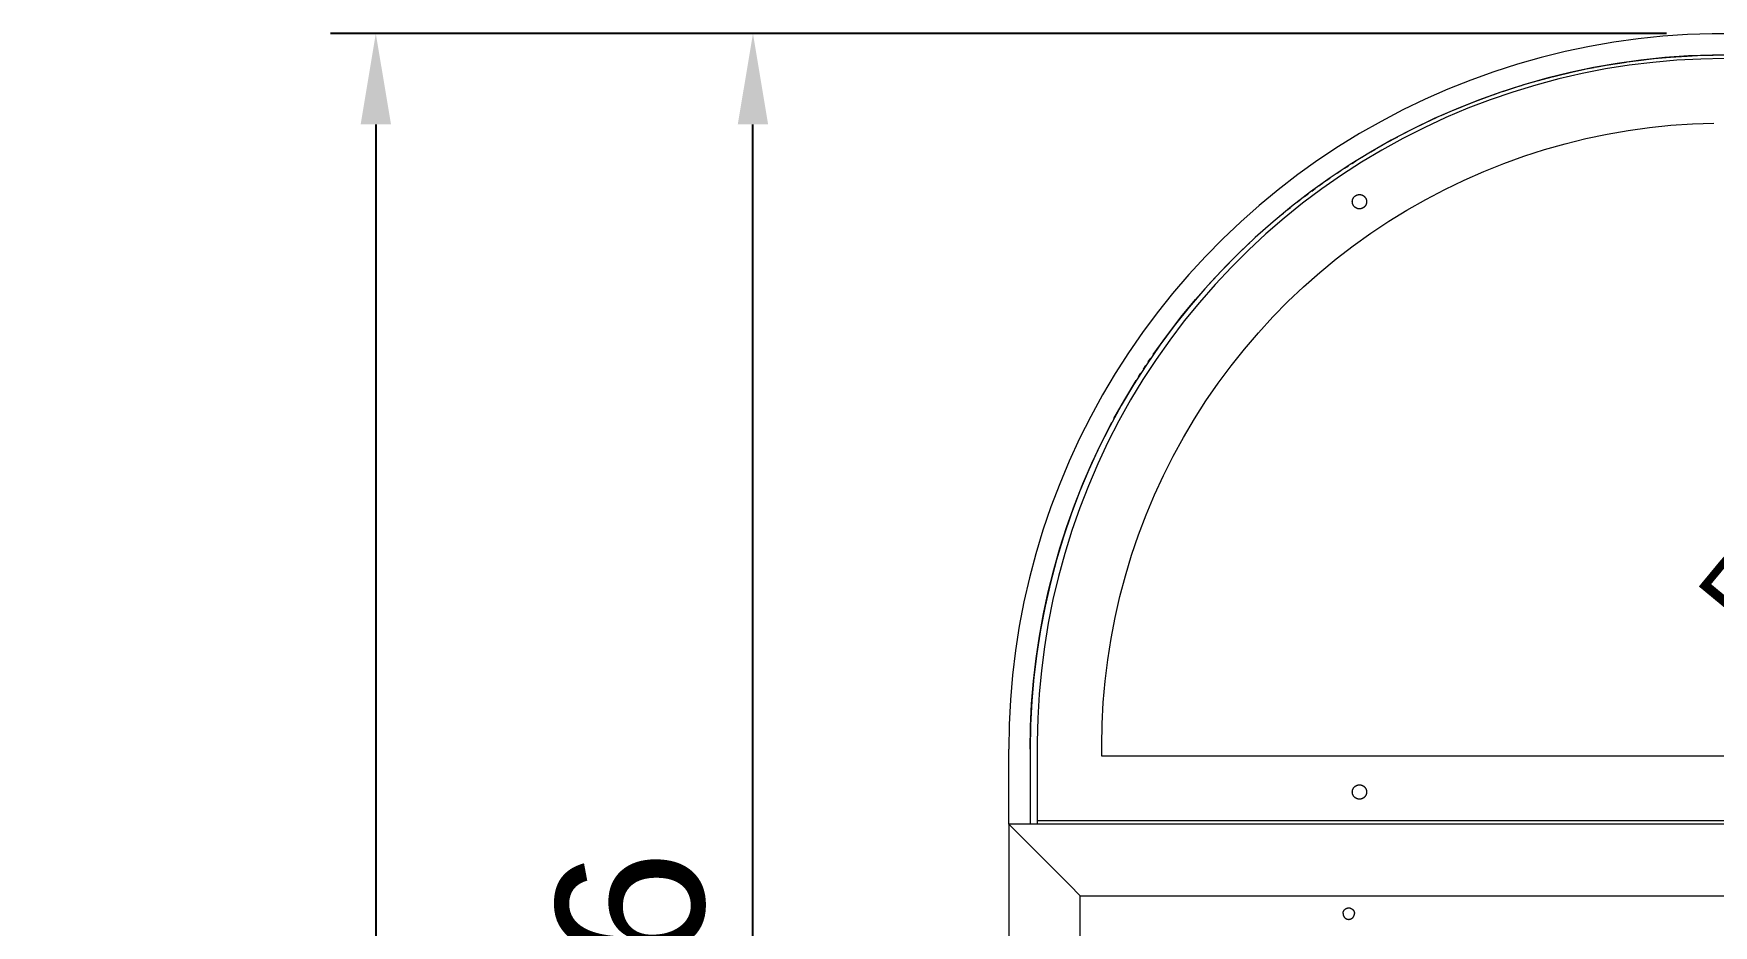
# Model space of a CAD drawing. Header units: inches. Extents: x -13 to 609, y -6 to 131.
# Drawn here: x 433.82 to 452.29, y 120.79 to 130.61 of the extents above; entities that cross this region are included whole.
import ezdxf

# ---------------------------------------------------------------- set-up
doc = ezdxf.new("R2010")
doc.units = ezdxf.units.IN
doc.header["$PDSIZE"] = -1
doc.layers.add('ZANO_R', color=7, linetype='Continuous', lineweight=0)
doc.layers.add('ZANO_W', color=1, linetype='Continuous', lineweight=0)
doc.styles.add('Arial', font='arial.ttf')
doc.styles.get("Standard").update_dxf_attribs({"font": 'ARIALUNI.TTF'})
doc.dimstyles.new('amerykanie', dxfattribs={"dimtxt": 50, "dimasz": 50, "dimexe": 0.5, "dimexo": 0.5, "dimgap": 1, "dimtad": 1, "dimdec": 0, "dimzin": 0, "dimlunit": 5, "dimtxsty": 'Standard', "dimcen": 0.09, "dimclrd": 1, "dimclre": 1, "dimclrt": 1, "dimazin": 0, "dimtfac": 1, "dimtdec": 0, "dimtmove": 0, "dimatfit": 3, "dimfxl": 1, "dimtzin": 0, "dimarcsym": 1})

# ---------------------------------------------------------------- blocks, each defined once
blk = doc.blocks.new('*D449')
at = {"layer": 'Defpoints', "color": 0}
for p in [(452.276, 130.606), (437.58, 32.81), (450.917, 32.81)]:
    blk.add_point(p, dxfattribs=at)
at = {"layer": 'ZANO_R', "color": 1, "lineweight": -2}
for p, q in [((451.776, 130.606), (437.08, 130.606)), ((437.58, 129.606), (437.58, 33.81)), ((450.417, 32.81), (437.08, 32.81))]:
    blk.add_line(p, q, dxfattribs=at)
at = {"layer": 'ZANO_R', "color": 1}
for points in [[(437.747, 129.606), (437.413, 129.606), (437.58, 130.606)], [(437.413, 33.81), (437.747, 33.81), (437.58, 32.81)]]:
    blk.add_solid(points, dxfattribs=at)
at = {"layer": 'ZANO_R', "color": 1, "insert": (436.239, 81.708), "char_height": 1.625, "attachment_point": 5, "rotation": 90, "style": 'Arial'}
blk.add_mtext('97 13/16', dxfattribs=at)
blk = doc.blocks.new('*D453')
at = {"layer": 'Defpoints', "color": 0}
for p in [(441.728, 130.606), (444.541, 130.606), (444.541, 103.795)]:
    blk.add_point(p, dxfattribs=at)
at = {"layer": 'ZANO_R', "color": 1, "lineweight": -2}
for p, q in [((444.041, 130.606), (441.228, 130.606)), ((441.728, 104.795), (441.728, 129.606)), ((444.041, 103.795), (441.228, 103.795))]:
    blk.add_line(p, q, dxfattribs=at)
at = {"layer": 'ZANO_R', "color": 1}
for points in [[(441.895, 129.606), (441.561, 129.606), (441.728, 130.606)], [(441.561, 104.795), (441.895, 104.795), (441.728, 103.795)]]:
    blk.add_solid(points, dxfattribs=at)
at = {"layer": 'ZANO_R', "color": 1, "insert": (440.387, 117.2), "char_height": 1.625, "attachment_point": 5, "rotation": 90, "style": 'Arial'}
blk.add_mtext('26 13/16', dxfattribs=at)
blk = doc.blocks.new('*D456')
at = {"layer": 'Defpoints', "color": 0}
for p in [(456.778, 128.051), (452.415, 122.772)]:
    blk.add_point(p, dxfattribs=at)
at = {"layer": 'ZANO_W', "color": 1, "lineweight": -2}
blk.add_line((456.141, 127.281), (452.825, 123.269), dxfattribs=at)
at = {"layer": 'ZANO_W', "color": 1}
blk.add_solid([(456.27, 127.174), (456.013, 127.387), (456.778, 128.051)], dxfattribs=at)
at = {"layer": 'ZANO_W', "color": 1, "insert": (453.455, 125.475), "char_height": 1.625, "attachment_point": 5, "rotation": 50.4232, "style": 'Arial'}
blk.add_mtext('{\\H0.5x;R6 7/8}', dxfattribs=at)

msp = doc.modelspace()

# ---------------------------------------------------------------- linework, layer by layer
at = {"layer": 'ZANO_R'}
for p, q in [((450.92846, 130.46401), (450.66245, 130.40811)), ((451.19624, 130.5107), (450.92846, 130.46401)), ((451.46547, 130.54811), (451.19624, 130.5107)), ((451.73584, 130.57622), (451.46547, 130.54811)), ((452.00701, 130.59497), (451.73584, 130.57622)), ((452.27867, 130.60435), (452.00701, 130.59497)), ((452.55049, 130.60435), (452.27867, 130.60435)), ((450.137, 130.26893), (449.8782, 130.18583)), ((450.39852, 130.34306), (450.137, 130.26893)), ((450.66245, 130.40811), (450.39852, 130.34306)), ((451.23279, 130.27732), (450.97304, 130.23203)), ((450.99498, 130.23618), (451.11146, 130.25728)), ((451.36601, 130.25685), (451.10625, 130.21585)), ((451.11358, 130.25765), (451.33435, 130.2925)), ((451.49395, 130.31362), (451.23279, 130.27732)), ((451.3458, 130.29413), (451.46357, 130.30984)), ((451.62704, 130.2888), (451.36601, 130.25685)), ((451.46625, 130.31018), (451.64061, 130.32997)), ((451.7562, 130.34087), (451.49395, 130.31362)), ((451.88902, 130.31164), (451.62704, 130.2888)), ((451.64061, 130.32997), (451.81539, 130.34575)), ((452.01924, 130.35907), (451.7562, 130.34087)), ((451.81879, 130.34601), (451.93768, 130.35439)), ((452.15164, 130.32536), (451.88902, 130.31164)), ((451.94519, 130.35485), (452.11641, 130.36347)), ((452.28275, 130.36817), (452.01924, 130.35907)), ((452.11641, 130.36347), (452.28778, 130.36825)), ((452.41458, 130.32993), (452.15164, 130.32536)), ((452.54641, 130.36817), (452.28275, 130.36817)), ((449.62242, 130.09384), (449.36996, 129.99308)), ((449.8782, 130.18583), (449.62242, 130.09384)), ((450.19601, 130.03993), (450.30812, 130.07303)), ((450.45901, 130.11471), (450.20533, 130.04281)), ((450.31318, 130.07448), (450.53452, 130.13425)), ((450.59179, 130.10687), (450.33772, 130.03902)), ((450.71501, 130.17781), (450.45901, 130.11471)), ((450.53591, 130.1346), (450.75851, 130.18756)), ((450.84807, 130.16583), (450.59179, 130.10687)), ((450.97304, 130.23203), (450.71501, 130.17781)), ((450.76357, 130.18868), (450.879, 130.21331)), ((451.10625, 130.21585), (450.84807, 130.16583)), ((450.89186, 130.21593), (450.98064, 130.23345)), ((449.12113, 129.88366), (448.87623, 129.76573)), ((449.36996, 129.99308), (449.12113, 129.88366)), ((449.64771, 129.85044), (449.86444, 129.93093)), ((449.95429, 129.9622), (449.70618, 129.87297)), ((450.08615, 129.96238), (449.83741, 129.87704)), ((449.86861, 129.9324), (449.95733, 129.96316)), ((450.20533, 130.04281), (449.95429, 129.9622)), ((449.97414, 129.96885), (450.08467, 130.00519)), ((450.33772, 130.03902), (450.08615, 129.96238)), ((450.09063, 130.0071), (450.17961, 130.03493)), ((448.87623, 129.76573), (448.63554, 129.6394)), ((449.4613, 129.77523), (449.21994, 129.6691)), ((449.29628, 129.70366), (449.42751, 129.76088)), ((449.59179, 129.78309), (449.34958, 129.68066)), ((449.43471, 129.76394), (449.64745, 129.85034)), ((449.70618, 129.87297), (449.4613, 129.77523)), ((449.83741, 129.87704), (449.59179, 129.78309)), ((448.63554, 129.6394), (448.39936, 129.50485)), ((448.98238, 129.5547), (448.74892, 129.43217)), ((448.82123, 129.47112), (448.94971, 129.53806)), ((449.11108, 129.56986), (448.87658, 129.45084)), ((449.21994, 129.6691), (448.98238, 129.5547)), ((448.99273, 129.55979), (449.12233, 129.62322)), ((449.34958, 129.68066), (449.11108, 129.56986)), ((449.12272, 129.6234), (449.25268, 129.68399)), ((451.12165, 129.49815), (451.35462, 129.53877)), ((451.35462, 129.53877), (451.58886, 129.57133)), ((451.58886, 129.57133), (451.82407, 129.59577)), ((451.82407, 129.59577), (452.05999, 129.61209)), ((452.05999, 129.61209), (452.29634, 129.62025)), ((448.16797, 129.36222), (447.94163, 129.2117)), ((448.39936, 129.50485), (448.16797, 129.36222)), ((448.74892, 129.43217), (448.51982, 129.30165)), ((448.52523, 129.30473), (448.56716, 129.32937)), ((448.60922, 129.35372), (448.6514, 129.37778)), ((448.87658, 129.45084), (448.64636, 129.32373)), ((448.69369, 129.40155), (448.82037, 129.47066)), ((450.43309, 129.32844), (450.66061, 129.39292)), ((450.66061, 129.39292), (450.89022, 129.44952)), ((450.89022, 129.44952), (451.12165, 129.49815)), ((447.94163, 129.2117), (447.72062, 129.05345)), ((448.29536, 129.1633), (448.07582, 129.01729)), ((448.42071, 129.18869), (448.19988, 129.04588)), ((448.23531, 129.12431), (448.27631, 129.15093)), ((448.51982, 129.30165), (448.29536, 129.1633)), ((448.31746, 129.17727), (448.35875, 129.20333)), ((448.40017, 129.22911), (448.44173, 129.2546)), ((448.64636, 129.32373), (448.42071, 129.18869)), ((449.76576, 129.08845), (449.9854, 129.17611)), ((449.9854, 129.17611), (450.20793, 129.25614)), ((450.20793, 129.25614), (450.43309, 129.32844)), ((447.72062, 129.05345), (447.50521, 128.88766)), ((448.07582, 129.01729), (447.86144, 128.86379)), ((448.19988, 129.04588), (447.98416, 128.89548)), ((448.03249, 128.98702), (448.07275, 129.01503)), ((448.15373, 129.07022), (448.19444, 129.09741)), ((449.33622, 128.89065), (449.54928, 128.99325)), ((449.54928, 128.99325), (449.76576, 129.08845)), ((447.50521, 128.88766), (447.29565, 128.71454)), ((447.86144, 128.86379), (447.65249, 128.70298)), ((447.71635, 128.75319), (447.75527, 128.78335)), ((447.98416, 128.89548), (447.7738, 128.73766)), ((447.79436, 128.81325), (447.83363, 128.84289)), ((447.87307, 128.87225), (447.91268, 128.90135)), ((447.95245, 128.93018), (447.99239, 128.95874)), ((448.32238, 128.77397), (448.32308, 128.7766)), ((448.32308, 128.7766), (448.32386, 128.7792)), ((448.32386, 128.7792), (448.32474, 128.78178)), ((448.32474, 128.78178), (448.3257, 128.78432)), ((448.3257, 128.78432), (448.32675, 128.78683)), ((448.32675, 128.78683), (448.32789, 128.78929)), ((448.32789, 128.78929), (448.32911, 128.79172)), ((448.32911, 128.79172), (448.33042, 128.79411)), ((448.33042, 128.79411), (448.3318, 128.79645)), ((448.3318, 128.79645), (448.33327, 128.79873)), ((448.33327, 128.79873), (448.33481, 128.80097)), ((448.33481, 128.80097), (448.33643, 128.80315)), ((448.33643, 128.80315), (448.33813, 128.80528)), ((448.33813, 128.80528), (448.33989, 128.80734)), ((448.33989, 128.80734), (448.34173, 128.80935)), ((448.34173, 128.80935), (448.34364, 128.81129)), ((448.34364, 128.81129), (448.34561, 128.81316)), ((448.34561, 128.81316), (448.34764, 128.81496)), ((448.34764, 128.81496), (448.34974, 128.81669)), ((448.34974, 128.81669), (448.35189, 128.81835)), ((448.35189, 128.81835), (448.3541, 128.81993)), ((448.3541, 128.81993), (448.35637, 128.82144)), ((448.35637, 128.82144), (448.35868, 128.82286)), ((448.35868, 128.82286), (448.36104, 128.82421)), ((448.36104, 128.82421), (448.36345, 128.82547)), ((448.36345, 128.82547), (448.3659, 128.82665)), ((448.3659, 128.82665), (448.36839, 128.82775)), ((448.36839, 128.82775), (448.37091, 128.82875)), ((448.37091, 128.82875), (448.37347, 128.82967)), ((448.37347, 128.82967), (448.37606, 128.8305)), ((448.37606, 128.8305), (448.37867, 128.83125)), ((448.37867, 128.83125), (448.38131, 128.8319)), ((448.38131, 128.8319), (448.38397, 128.83246)), ((448.38397, 128.83246), (448.38665, 128.83292)), ((448.38665, 128.83292), (448.38934, 128.8333)), ((448.38934, 128.8333), (448.39204, 128.83358)), ((448.39204, 128.83358), (448.39476, 128.83376)), ((448.39476, 128.83376), (448.39747, 128.83386)), ((448.39747, 128.83386), (448.40019, 128.83386)), ((448.40019, 128.83386), (448.40291, 128.83376)), ((448.40291, 128.83376), (448.40562, 128.83358)), ((448.40562, 128.83358), (448.40832, 128.8333)), ((448.40832, 128.8333), (448.41102, 128.83292)), ((448.41102, 128.83292), (448.41369, 128.83246)), ((448.41369, 128.83246), (448.41635, 128.8319)), ((448.41635, 128.8319), (448.41899, 128.83125)), ((448.41899, 128.83125), (448.42161, 128.8305)), ((448.42161, 128.8305), (448.4242, 128.82967)), ((448.4242, 128.82967), (448.42675, 128.82875)), ((448.42675, 128.82875), (448.42928, 128.82775)), ((448.42928, 128.82775), (448.43177, 128.82665)), ((448.43177, 128.82665), (448.43422, 128.82547)), ((448.43422, 128.82547), (448.43662, 128.82421)), ((448.43662, 128.82421), (448.43898, 128.82286)), ((448.43898, 128.82286), (448.4413, 128.82144)), ((448.4413, 128.82144), (448.44356, 128.81993)), ((448.44356, 128.81993), (448.44577, 128.81835)), ((448.44577, 128.81835), (448.44793, 128.81669)), ((448.44793, 128.81669), (448.45002, 128.81496)), ((448.45002, 128.81496), (448.45206, 128.81316)), ((448.45206, 128.81316), (448.45403, 128.81129)), ((448.45403, 128.81129), (448.45593, 128.80935)), ((448.45593, 128.80935), (448.45777, 128.80734)), ((448.45777, 128.80734), (448.45954, 128.80528)), ((448.45954, 128.80528), (448.46123, 128.80315)), ((448.46123, 128.80315), (448.46285, 128.80097)), ((448.46285, 128.80097), (448.4644, 128.79873)), ((448.4644, 128.79873), (448.46586, 128.79645)), ((448.46586, 128.79645), (448.46725, 128.79411)), ((448.46725, 128.79411), (448.46855, 128.79172)), ((448.46855, 128.79172), (448.46977, 128.78929)), ((448.46977, 128.78929), (448.47091, 128.78683)), ((448.47091, 128.78683), (448.47196, 128.78432)), ((448.47196, 128.78432), (448.47293, 128.78178)), ((448.47293, 128.78178), (448.4738, 128.7792)), ((448.4738, 128.7792), (448.47459, 128.7766)), ((448.47459, 128.7766), (448.47528, 128.77397)), ((448.92134, 128.66369), (449.12682, 128.78075)), ((449.12682, 128.78075), (449.33622, 128.89065)), ((447.29565, 128.71454), (447.09219, 128.53429)), ((447.65249, 128.70298), (447.44922, 128.53505)), ((447.52452, 128.59847), (447.56251, 128.62993)), ((447.7738, 128.73766), (447.56906, 128.57262)), ((447.60069, 128.66114), (447.63906, 128.69208)), ((448.32009, 128.75513), (448.32014, 128.75785)), ((448.32014, 128.75241), (448.32009, 128.75513)), ((448.32014, 128.75785), (448.32028, 128.76056)), ((448.32028, 128.7497), (448.32014, 128.75241)), ((448.32028, 128.76056), (448.32051, 128.76327)), ((448.32051, 128.74699), (448.32028, 128.7497)), ((448.32051, 128.76327), (448.32084, 128.76597)), ((448.32084, 128.74429), (448.32051, 128.74699)), ((448.32084, 128.76597), (448.32126, 128.76865)), ((448.32126, 128.74161), (448.32084, 128.74429)), ((448.32126, 128.76865), (448.32177, 128.77132)), ((448.32177, 128.73894), (448.32126, 128.74161)), ((448.32177, 128.77132), (448.32238, 128.77397)), ((448.32238, 128.73629), (448.32177, 128.73894)), ((448.32308, 128.73366), (448.32238, 128.73629)), ((448.32386, 128.73106), (448.32308, 128.73366)), ((448.32474, 128.72848), (448.32386, 128.73106)), ((448.3257, 128.72594), (448.32474, 128.72848)), ((448.32675, 128.72344), (448.3257, 128.72594)), ((448.32789, 128.72097), (448.32675, 128.72344)), ((448.32911, 128.71854), (448.32789, 128.72097)), ((448.33042, 128.71615), (448.32911, 128.71854)), ((448.3318, 128.71382), (448.33042, 128.71615)), ((448.33327, 128.71153), (448.3318, 128.71382)), ((448.33481, 128.70929), (448.33327, 128.71153)), ((448.33643, 128.70711), (448.33481, 128.70929)), ((448.33813, 128.70498), (448.33643, 128.70711)), ((448.33989, 128.70292), (448.33813, 128.70498)), ((448.34173, 128.70091), (448.33989, 128.70292)), ((448.34364, 128.69897), (448.34173, 128.70091)), ((448.34561, 128.6971), (448.34364, 128.69897)), ((448.34764, 128.6953), (448.34561, 128.6971)), ((448.34974, 128.69357), (448.34764, 128.6953)), ((448.35189, 128.69191), (448.34974, 128.69357)), ((448.3541, 128.69033), (448.35189, 128.69191)), ((448.35637, 128.68882), (448.3541, 128.69033)), ((448.35868, 128.6874), (448.35637, 128.68882)), ((448.36104, 128.68605), (448.35868, 128.6874)), ((448.36345, 128.68479), (448.36104, 128.68605)), ((448.3659, 128.68361), (448.36345, 128.68479)), ((448.36839, 128.68251), (448.3659, 128.68361)), ((448.37091, 128.68151), (448.36839, 128.68251)), ((448.37347, 128.68059), (448.37091, 128.68151)), ((448.37606, 128.67976), (448.37347, 128.68059)), ((448.37867, 128.67901), (448.37606, 128.67976)), ((448.38131, 128.67836), (448.37867, 128.67901)), ((448.38397, 128.67781), (448.38131, 128.67836)), ((448.38665, 128.67734), (448.38397, 128.67781)), ((448.38934, 128.67696), (448.38665, 128.67734)), ((448.39204, 128.67668), (448.38934, 128.67696)), ((448.39476, 128.6765), (448.39204, 128.67668)), ((448.39747, 128.6764), (448.39476, 128.6765)), ((448.40019, 128.6764), (448.39747, 128.6764)), ((448.40291, 128.6765), (448.40019, 128.6764)), ((448.40562, 128.67668), (448.40291, 128.6765)), ((448.40832, 128.67696), (448.40562, 128.67668)), ((448.41102, 128.67734), (448.40832, 128.67696)), ((448.41369, 128.67781), (448.41102, 128.67734)), ((448.41635, 128.67836), (448.41369, 128.67781)), ((448.41899, 128.67901), (448.41635, 128.67836)), ((448.42161, 128.67976), (448.41899, 128.67901)), ((448.4242, 128.68059), (448.42161, 128.67976)), ((448.42675, 128.68151), (448.4242, 128.68059)), ((448.42928, 128.68251), (448.42675, 128.68151)), ((448.43177, 128.68361), (448.42928, 128.68251)), ((448.43422, 128.68479), (448.43177, 128.68361)), ((448.43662, 128.68605), (448.43422, 128.68479)), ((448.43898, 128.6874), (448.43662, 128.68605)), ((448.4413, 128.68882), (448.43898, 128.6874)), ((448.44356, 128.69033), (448.4413, 128.68882)), ((448.44577, 128.69191), (448.44356, 128.69033)), ((448.44793, 128.69357), (448.44577, 128.69191)), ((448.45002, 128.6953), (448.44793, 128.69357)), ((448.45206, 128.6971), (448.45002, 128.6953)), ((448.45403, 128.69897), (448.45206, 128.6971)), ((448.45593, 128.70091), (448.45403, 128.69897)), ((448.45777, 128.70292), (448.45593, 128.70091)), ((448.45954, 128.70498), (448.45777, 128.70292)), ((448.46123, 128.70711), (448.45954, 128.70498)), ((448.46285, 128.70929), (448.46123, 128.70711)), ((448.4644, 128.71153), (448.46285, 128.70929)), ((448.46586, 128.71382), (448.4644, 128.71153)), ((448.46725, 128.71615), (448.46586, 128.71382)), ((448.46855, 128.71854), (448.46725, 128.71615)), ((448.46977, 128.72097), (448.46855, 128.71854)), ((448.47091, 128.72344), (448.46977, 128.72097)), ((448.47196, 128.72594), (448.47091, 128.72344)), ((448.47293, 128.72848), (448.47196, 128.72594)), ((448.4738, 128.73106), (448.47293, 128.72848)), ((448.47459, 128.73366), (448.4738, 128.73106)), ((448.47528, 128.73629), (448.47459, 128.73366)), ((448.47528, 128.77397), (448.47589, 128.77132)), ((448.47589, 128.73894), (448.47528, 128.73629)), ((448.47589, 128.77132), (448.4764, 128.76865)), ((448.4764, 128.74161), (448.47589, 128.73894)), ((448.4764, 128.76865), (448.47682, 128.76597)), ((448.47682, 128.74429), (448.4764, 128.74161)), ((448.47682, 128.76597), (448.47715, 128.76327)), ((448.47715, 128.74699), (448.47682, 128.74429)), ((448.47715, 128.76327), (448.47738, 128.76056)), ((448.47738, 128.7497), (448.47715, 128.74699)), ((448.47738, 128.76056), (448.47752, 128.75785)), ((448.47752, 128.75241), (448.47738, 128.7497)), ((448.47752, 128.75785), (448.47757, 128.75513)), ((448.47757, 128.75513), (448.47752, 128.75241)), ((448.72003, 128.5396), (448.92134, 128.66369)), ((447.09219, 128.53429), (446.89507, 128.34712)), ((447.44922, 128.53505), (447.25186, 128.36021)), ((447.30073, 128.40446), (447.33752, 128.43741)), ((447.56906, 128.57262), (447.37018, 128.40056)), ((447.37452, 128.47012), (447.41172, 128.50258)), ((447.44913, 128.5348), (447.48673, 128.56676)), ((448.33084, 128.27096), (448.52311, 128.40864)), ((448.52311, 128.40864), (448.72003, 128.5396)), ((446.89507, 128.34712), (446.70453, 128.15327)), ((446.93928, 128.05643), (447.11992, 128.23608)), ((447.17741, 128.22169), (446.99098, 128.03622)), ((447.25186, 128.36021), (447.06066, 128.17866)), ((447.15565, 128.27023), (447.1916, 128.30414)), ((447.37018, 128.40056), (447.17741, 128.22169)), ((447.22776, 128.33782), (447.26414, 128.37126)), ((448.14343, 128.12673), (448.33084, 128.27096)), ((446.70453, 128.15327), (446.52079, 127.95295)), ((446.76474, 127.87086), (446.93928, 128.05643)), ((446.99098, 128.03622), (446.81111, 127.84438)), ((447.06066, 128.17866), (446.87583, 127.99061)), ((447.96111, 127.97612), (448.14343, 128.12673)), ((446.52079, 127.95295), (446.34408, 127.7464)), ((446.59648, 127.67957), (446.76474, 127.87086)), ((446.87583, 127.99061), (446.69761, 127.7963)), ((447.7841, 127.8193), (447.96111, 127.97612)), ((446.34408, 127.7464), (446.1746, 127.53389)), ((446.4347, 127.48277), (446.59648, 127.67957)), ((446.69761, 127.7963), (446.5262, 127.59596)), ((446.81111, 127.84438), (446.63802, 127.64639)), ((447.61261, 127.65646), (447.7841, 127.8193)), ((446.1746, 127.53389), (446.01256, 127.31564)), ((446.27957, 127.28069), (446.4347, 127.48277)), ((446.5262, 127.59596), (446.3618, 127.38981)), ((446.63802, 127.64639), (446.47192, 127.44251)), ((447.28699, 127.31353), (447.44684, 127.48781)), ((447.44684, 127.48781), (447.61261, 127.65646)), ((446.01256, 127.31564), (445.85815, 127.09194)), ((446.3618, 127.38981), (446.20462, 127.17812)), ((446.47192, 127.44251), (446.31302, 127.23297)), ((447.13325, 127.13384), (447.28699, 127.31353)), ((446.20462, 127.17812), (446.05484, 126.96113)), ((446.13126, 127.07354), (446.27957, 127.28069)), ((446.31302, 127.23297), (446.1615, 127.01803)), ((446.9858, 126.94895), (447.13325, 127.13384)), ((445.85815, 127.09194), (445.71155, 126.86304)), ((446.05484, 126.96113), (445.91264, 126.73909)), ((446.1615, 127.01803), (446.01755, 126.79795)), ((446.02198, 126.91098), (446.04888, 126.95185)), ((446.07607, 126.99256), (446.10353, 127.03313)), ((446.84483, 126.75908), (446.9858, 126.94895)), ((445.71155, 126.86304), (445.57294, 126.62922)), ((445.81717, 126.57956), (445.94296, 126.78754)), ((446.01755, 126.79795), (445.88134, 126.573)), ((445.96902, 126.82883), (445.99536, 126.86998)), ((446.71049, 126.56445), (446.84483, 126.75908)), ((445.57294, 126.62922), (445.44248, 126.39075)), ((445.69807, 126.36768), (445.81717, 126.57956)), ((445.88134, 126.573), (445.75304, 126.34344)), ((445.91264, 126.73909), (445.77819, 126.51228)), ((446.58295, 126.36531), (446.71049, 126.56445)), ((445.44248, 126.39075), (445.32034, 126.14792)), ((445.77819, 126.51228), (445.65165, 126.28097)), ((445.65165, 126.28097), (445.53316, 126.04542)), ((445.56143, 126.10309), (445.67517, 126.32506)), ((445.75304, 126.34344), (445.6328, 126.10956)), ((446.46235, 126.16188), (446.58295, 126.36531)), ((445.32034, 126.14792), (445.20664, 125.90101)), ((445.53316, 126.04542), (445.42288, 125.80593)), ((445.455, 125.87752), (445.56143, 126.10309)), ((445.6328, 126.10956), (445.52077, 125.87164)), ((446.34886, 125.95442), (446.46235, 126.16188)), ((445.20664, 125.90101), (445.10154, 125.65034)), ((445.35599, 125.6486), (445.455, 125.87752)), ((445.52077, 125.87164), (445.41708, 125.62997)), ((446.24259, 125.74315), (446.34886, 125.95442)), ((445.10154, 125.65034), (445.00515, 125.39618)), ((445.26451, 125.41657), (445.35599, 125.6486)), ((445.42288, 125.80593), (445.32093, 125.56277)), ((446.14367, 125.52835), (446.24259, 125.74315)), ((445.32093, 125.56277), (445.22743, 125.31624)), ((445.41708, 125.62997), (445.32187, 125.38483)), ((446.05223, 125.31026), (446.14367, 125.52835)), ((445.00515, 125.39618), (444.91759, 125.13885)), ((445.22743, 125.31624), (445.1425, 125.06663)), ((445.18065, 125.18167), (445.26451, 125.41657)), ((445.32187, 125.38483), (445.23524, 125.13653)), ((445.96838, 125.08914), (446.05223, 125.31026)), ((444.91759, 125.13885), (444.83897, 124.87864)), ((445.10451, 124.94416), (445.18065, 125.18167)), ((445.23524, 125.13653), (445.15729, 124.88537)), ((445.8922, 124.86526), (445.96838, 125.08914)), ((445.03616, 124.7043), (445.10451, 124.94416)), ((445.1425, 125.06663), (445.06623, 124.81423)), ((444.83897, 124.87864), (444.76937, 124.61588)), ((445.06623, 124.81423), (444.99872, 124.55935)), ((445.15729, 124.88537), (445.08813, 124.63165)), ((445.8238, 124.63889), (445.8922, 124.86526)), ((444.76937, 124.61588), (444.70888, 124.35088)), ((444.99872, 124.55935), (444.94005, 124.3023)), ((444.97568, 124.46232), (445.03616, 124.7043)), ((445.08813, 124.63165), (445.02784, 124.37568)), ((445.76325, 124.41028), (445.8238, 124.63889)), ((444.70888, 124.35088), (444.65758, 124.08394)), ((444.92314, 124.21851), (444.97568, 124.46232)), ((445.02784, 124.37568), (444.97649, 124.11777)), ((445.71062, 124.17973), (445.76325, 124.41028)), ((444.87858, 123.9731), (444.92314, 124.21851)), ((444.94005, 124.3023), (444.89029, 124.04337)), ((445.66599, 123.9475), (445.71062, 124.17973)), ((444.65758, 124.08394), (444.61552, 123.81539)), ((444.84206, 123.72638), (444.87858, 123.9731)), ((444.89029, 124.04337), (444.84949, 123.78288)), ((444.97649, 124.11777), (444.93414, 123.85822)), ((444.61552, 123.81539), (444.58276, 123.54556)), ((444.93414, 123.85822), (444.90084, 123.59736)), ((445.6294, 123.71386), (445.66599, 123.9475)), ((444.81361, 123.47859), (444.84206, 123.72638)), ((444.84949, 123.78288), (444.81771, 123.52113)), ((445.60089, 123.4791), (445.6294, 123.71386)), ((444.58276, 123.54556), (444.55933, 123.27475)), ((444.79327, 123.23001), (444.81361, 123.47859)), ((444.81771, 123.52113), (444.79498, 123.25845)), ((444.90084, 123.59736), (444.87664, 123.3355)), ((445.58051, 123.24349), (445.60089, 123.4791)), ((444.55933, 123.27475), (444.54526, 123.00329)), ((444.79498, 123.25845), (444.78134, 122.99514)), ((444.87664, 123.3355), (444.86156, 123.07295)), ((445.56827, 123.00733), (445.58051, 123.24349)), ((444.78106, 122.98089), (444.79327, 123.23001)), ((444.86156, 123.07295), (444.85563, 122.81004)), ((444.54526, 123.00329), (444.54056, 122.73151)), ((444.78134, 122.99514), (444.77678, 122.73151)), ((444.77699, 122.73151), (444.78106, 122.98089)), ((445.56419, 122.77088), (445.56827, 123.00733)), ((444.54056, 121.90474), (444.54056, 122.73151)), ((444.77678, 122.73151), (444.77678, 121.90474)), ((444.77699, 122.73151), (444.77699, 121.90474)), ((444.85563, 122.81004), (444.85563, 121.94411)), ((445.56419, 122.65277), (445.56419, 122.77088)), ((459.26497, 122.65277), (445.56419, 122.65277)), ((448.33643, 122.30709), (448.33813, 122.30922)), ((448.33813, 122.30922), (448.33989, 122.31128)), ((448.33989, 122.31128), (448.34173, 122.31328)), ((448.34173, 122.31328), (448.34364, 122.31522)), ((448.34364, 122.31522), (448.34561, 122.3171)), ((448.34561, 122.3171), (448.34764, 122.3189)), ((448.34764, 122.3189), (448.34974, 122.32063)), ((448.34974, 122.32063), (448.35189, 122.32229)), ((448.35189, 122.32229), (448.3541, 122.32387)), ((448.3541, 122.32387), (448.35637, 122.32537)), ((448.35637, 122.32537), (448.35868, 122.3268)), ((448.35868, 122.3268), (448.36104, 122.32815)), ((448.36104, 122.32815), (448.36345, 122.32941)), ((448.36345, 122.32941), (448.3659, 122.33059)), ((448.3659, 122.33059), (448.36839, 122.33168)), ((448.36839, 122.33168), (448.37091, 122.33269)), ((448.37091, 122.33269), (448.37347, 122.33361)), ((448.37347, 122.33361), (448.37606, 122.33444)), ((448.37606, 122.33444), (448.37867, 122.33518)), ((448.37867, 122.33518), (448.38131, 122.33583)), ((448.38131, 122.33583), (448.38397, 122.33639)), ((448.38397, 122.33639), (448.38665, 122.33686)), ((448.38665, 122.33686), (448.38934, 122.33723)), ((448.38934, 122.33723), (448.39204, 122.33751)), ((448.39204, 122.33751), (448.39476, 122.3377)), ((448.39476, 122.3377), (448.39747, 122.3378)), ((448.39747, 122.3378), (448.40019, 122.3378)), ((448.40019, 122.3378), (448.40291, 122.3377)), ((448.40291, 122.3377), (448.40562, 122.33751)), ((448.40562, 122.33751), (448.40832, 122.33723)), ((448.40832, 122.33723), (448.41102, 122.33686)), ((448.41102, 122.33686), (448.41369, 122.33639)), ((448.41369, 122.33639), (448.41635, 122.33583)), ((448.41635, 122.33583), (448.41899, 122.33518)), ((448.41899, 122.33518), (448.42161, 122.33444)), ((448.42161, 122.33444), (448.4242, 122.33361)), ((448.4242, 122.33361), (448.42675, 122.33269)), ((448.42675, 122.33269), (448.42928, 122.33168)), ((448.42928, 122.33168), (448.43177, 122.33059)), ((448.43177, 122.33059), (448.43422, 122.32941)), ((448.43422, 122.32941), (448.43662, 122.32815)), ((448.43662, 122.32815), (448.43898, 122.3268)), ((448.43898, 122.3268), (448.4413, 122.32537)), ((448.4413, 122.32537), (448.44356, 122.32387)), ((448.44356, 122.32387), (448.44577, 122.32229)), ((448.44577, 122.32229), (448.44793, 122.32063)), ((448.44793, 122.32063), (448.45002, 122.3189)), ((448.45002, 122.3189), (448.45206, 122.3171)), ((448.45206, 122.3171), (448.45403, 122.31522)), ((448.45403, 122.31522), (448.45593, 122.31328)), ((448.45593, 122.31328), (448.45777, 122.31128)), ((448.45777, 122.31128), (448.45954, 122.30922)), ((448.45954, 122.30922), (448.46123, 122.30709)), ((448.32009, 122.25907), (448.32014, 122.26179)), ((448.32014, 122.25635), (448.32009, 122.25907)), ((448.32014, 122.26179), (448.32028, 122.2645)), ((448.32028, 122.25364), (448.32014, 122.25635)), ((448.32028, 122.2645), (448.32051, 122.26721)), ((448.32051, 122.25093), (448.32028, 122.25364)), ((448.32051, 122.26721), (448.32084, 122.26991)), ((448.32084, 122.24823), (448.32051, 122.25093)), ((448.32084, 122.26991), (448.32126, 122.27259)), ((448.32126, 122.24554), (448.32084, 122.24823)), ((448.32126, 122.27259), (448.32177, 122.27526)), ((448.32177, 122.24287), (448.32126, 122.24554)), ((448.32177, 122.27526), (448.32238, 122.27791)), ((448.32238, 122.24022), (448.32177, 122.24287)), ((448.32238, 122.27791), (448.32308, 122.28054)), ((448.32308, 122.2376), (448.32238, 122.24022)), ((448.32308, 122.28054), (448.32386, 122.28314)), ((448.32386, 122.23499), (448.32308, 122.2376)), ((448.32386, 122.28314), (448.32474, 122.28571)), ((448.32474, 122.23242), (448.32386, 122.23499)), ((448.32474, 122.28571), (448.3257, 122.28826)), ((448.3257, 122.22988), (448.32474, 122.23242)), ((448.3257, 122.28826), (448.32675, 122.29076)), ((448.32675, 122.22737), (448.3257, 122.22988)), ((448.32675, 122.29076), (448.32789, 122.29323)), ((448.32789, 122.2249), (448.32675, 122.22737)), ((448.32789, 122.29323), (448.32911, 122.29566)), ((448.32911, 122.22248), (448.32789, 122.2249)), ((448.32911, 122.29566), (448.33042, 122.29804)), ((448.33042, 122.22009), (448.32911, 122.22248)), ((448.33042, 122.29804), (448.3318, 122.30038)), ((448.3318, 122.21775), (448.33042, 122.22009)), ((448.3318, 122.30038), (448.33327, 122.30267)), ((448.33327, 122.21546), (448.3318, 122.21775)), ((448.33327, 122.30267), (448.33481, 122.30491)), ((448.33481, 122.21323), (448.33327, 122.21546)), ((448.33481, 122.30491), (448.33643, 122.30709)), ((448.33643, 122.21104), (448.33481, 122.21323)), ((448.33813, 122.20892), (448.33643, 122.21104)), ((448.33989, 122.20685), (448.33813, 122.20892)), ((448.34173, 122.20485), (448.33989, 122.20685)), ((448.34364, 122.20291), (448.34173, 122.20485)), ((448.34561, 122.20104), (448.34364, 122.20291)), ((448.34764, 122.19924), (448.34561, 122.20104)), ((448.34974, 122.19751), (448.34764, 122.19924)), ((448.35189, 122.19585), (448.34974, 122.19751)), ((448.3541, 122.19427), (448.35189, 122.19585)), ((448.35637, 122.19276), (448.3541, 122.19427)), ((448.35868, 122.19133), (448.35637, 122.19276)), ((448.36104, 122.18999), (448.35868, 122.19133)), ((448.36345, 122.18873), (448.36104, 122.18999)), ((448.3659, 122.18755), (448.36345, 122.18873)), ((448.36839, 122.18645), (448.3659, 122.18755)), ((448.37091, 122.18544), (448.36839, 122.18645)), ((448.37347, 122.18452), (448.37091, 122.18544)), ((448.37606, 122.18369), (448.37347, 122.18452)), ((448.37867, 122.18295), (448.37606, 122.18369)), ((448.38131, 122.1823), (448.37867, 122.18295)), ((448.38397, 122.18174), (448.38131, 122.1823)), ((448.38665, 122.18128), (448.38397, 122.18174)), ((448.38934, 122.1809), (448.38665, 122.18128)), ((448.39204, 122.18062), (448.38934, 122.1809)), ((448.39476, 122.18043), (448.39204, 122.18062)), ((448.39747, 122.18034), (448.39476, 122.18043)), ((448.40019, 122.18034), (448.39747, 122.18034)), ((448.40291, 122.18043), (448.40019, 122.18034)), ((448.40562, 122.18062), (448.40291, 122.18043)), ((448.40832, 122.1809), (448.40562, 122.18062)), ((448.41102, 122.18128), (448.40832, 122.1809)), ((448.41369, 122.18174), (448.41102, 122.18128)), ((448.41635, 122.1823), (448.41369, 122.18174)), ((448.41899, 122.18295), (448.41635, 122.1823)), ((448.42161, 122.18369), (448.41899, 122.18295)), ((448.4242, 122.18452), (448.42161, 122.18369)), ((448.42675, 122.18544), (448.4242, 122.18452)), ((448.42928, 122.18645), (448.42675, 122.18544)), ((448.43177, 122.18755), (448.42928, 122.18645)), ((448.43422, 122.18873), (448.43177, 122.18755)), ((448.43662, 122.18999), (448.43422, 122.18873)), ((448.43898, 122.19133), (448.43662, 122.18999)), ((448.4413, 122.19276), (448.43898, 122.19133)), ((448.44356, 122.19427), (448.4413, 122.19276)), ((448.44577, 122.19585), (448.44356, 122.19427)), ((448.44793, 122.19751), (448.44577, 122.19585)), ((448.45002, 122.19924), (448.44793, 122.19751)), ((448.45206, 122.20104), (448.45002, 122.19924)), ((448.45403, 122.20291), (448.45206, 122.20104)), ((448.45593, 122.20485), (448.45403, 122.20291)), ((448.45777, 122.20685), (448.45593, 122.20485)), ((448.45954, 122.20892), (448.45777, 122.20685)), ((448.46123, 122.21104), (448.45954, 122.20892)), ((448.46123, 122.30709), (448.46285, 122.30491)), ((448.46285, 122.21323), (448.46123, 122.21104)), ((448.46285, 122.30491), (448.4644, 122.30267)), ((448.4644, 122.21546), (448.46285, 122.21323)), ((448.4644, 122.30267), (448.46586, 122.30038)), ((448.46586, 122.21775), (448.4644, 122.21546)), ((448.46586, 122.30038), (448.46725, 122.29804)), ((448.46725, 122.22009), (448.46586, 122.21775)), ((448.46725, 122.29804), (448.46855, 122.29566)), ((448.46855, 122.22248), (448.46725, 122.22009)), ((448.46855, 122.29566), (448.46977, 122.29323)), ((448.46977, 122.2249), (448.46855, 122.22248)), ((448.46977, 122.29323), (448.47091, 122.29076)), ((448.47091, 122.22737), (448.46977, 122.2249)), ((448.47091, 122.29076), (448.47196, 122.28826)), ((448.47196, 122.22988), (448.47091, 122.22737)), ((448.47196, 122.28826), (448.47293, 122.28571)), ((448.47293, 122.23242), (448.47196, 122.22988)), ((448.47293, 122.28571), (448.4738, 122.28314)), ((448.4738, 122.23499), (448.47293, 122.23242)), ((448.4738, 122.28314), (448.47459, 122.28054)), ((448.47459, 122.2376), (448.4738, 122.23499)), ((448.47459, 122.28054), (448.47528, 122.27791)), ((448.47528, 122.24022), (448.47459, 122.2376)), ((448.47528, 122.27791), (448.47589, 122.27526)), ((448.47589, 122.24287), (448.47528, 122.24022)), ((448.47589, 122.27526), (448.4764, 122.27259)), ((448.4764, 122.24554), (448.47589, 122.24287)), ((448.4764, 122.27259), (448.47682, 122.26991)), ((448.47682, 122.24823), (448.4764, 122.24554)), ((448.47682, 122.26991), (448.47715, 122.26721)), ((448.47715, 122.25093), (448.47682, 122.24823)), ((448.47715, 122.26721), (448.47738, 122.2645)), ((448.47738, 122.25364), (448.47715, 122.25093)), ((448.47738, 122.2645), (448.47752, 122.26179)), ((448.47752, 122.25635), (448.47738, 122.25364)), ((448.47752, 122.26179), (448.47757, 122.25907)), ((448.47757, 122.25907), (448.47752, 122.25635)), ((444.85563, 121.94411), (444.85563, 121.90474)), ((444.85563, 121.94411), (459.97353, 121.94411)), ((444.54056, 121.90474), (444.54056, 103.7945)), ((444.54056, 121.90474), (444.65867, 121.78663)), ((460.2886, 121.90474), (444.54056, 121.90474)), ((445.20986, 121.23545), (444.65867, 121.78663)), ((445.20986, 121.23545), (445.32797, 121.11734)), ((445.32797, 104.5819), (445.32797, 121.11734)), ((445.32797, 121.11734), (459.50119, 121.11734)), ((448.21773, 120.92048), (448.21777, 120.92266)), ((448.21773, 120.92048), (448.21777, 120.91831)), ((448.21777, 120.92266), (448.21788, 120.92483)), ((448.21777, 120.91831), (448.21788, 120.91614)), ((448.21788, 120.92483), (448.21807, 120.927)), ((448.21788, 120.91614), (448.21807, 120.91397)), ((448.21807, 120.927), (448.21833, 120.92916)), ((448.21807, 120.91397), (448.21833, 120.91181)), ((448.21833, 120.92916), (448.21867, 120.9313)), ((448.21833, 120.91181), (448.21867, 120.90967)), ((448.21867, 120.9313), (448.21908, 120.93344)), ((448.21867, 120.90967), (448.21908, 120.90753)), ((448.21908, 120.93344), (448.21956, 120.93556)), ((448.21908, 120.90753), (448.21956, 120.90541)), ((448.21956, 120.93556), (448.22012, 120.93766)), ((448.21956, 120.90541), (448.22012, 120.90331)), ((448.22012, 120.93766), (448.22075, 120.93974)), ((448.22012, 120.90331), (448.22075, 120.90123)), ((448.22075, 120.93974), (448.22145, 120.9418)), ((448.22075, 120.90123), (448.22145, 120.89917)), ((448.22145, 120.9418), (448.22222, 120.94384)), ((448.22145, 120.89917), (448.22222, 120.89713)), ((448.22222, 120.94384), (448.22306, 120.94584)), ((448.22222, 120.89713), (448.22306, 120.89513)), ((448.22306, 120.94584), (448.22397, 120.94782)), ((448.22306, 120.89513), (448.22397, 120.89315)), ((448.22397, 120.94782), (448.22494, 120.94976)), ((448.22397, 120.89315), (448.22494, 120.89121)), ((448.22494, 120.94976), (448.22599, 120.95167)), ((448.22494, 120.89121), (448.22599, 120.8893)), ((448.22599, 120.95167), (448.2271, 120.95354)), ((448.22599, 120.8893), (448.2271, 120.88743)), ((448.2271, 120.95354), (448.22827, 120.95537)), ((448.2271, 120.88743), (448.22827, 120.8856)), ((448.22827, 120.95537), (448.22951, 120.95716)), ((448.22827, 120.8856), (448.22951, 120.88381)), ((448.22951, 120.95716), (448.2308, 120.9589)), ((448.22951, 120.88381), (448.2308, 120.88207)), ((448.2308, 120.9589), (448.23216, 120.9606)), ((448.2308, 120.88207), (448.23216, 120.88037)), ((448.23216, 120.9606), (448.23357, 120.96226)), ((448.23216, 120.88037), (448.23357, 120.87871)), ((448.23357, 120.96226), (448.23504, 120.96386)), ((448.23357, 120.87871), (448.23504, 120.87711)), ((448.23504, 120.96386), (448.23657, 120.96541)), ((448.23504, 120.87711), (448.23657, 120.87556)), ((448.23657, 120.96541), (448.23814, 120.96691)), ((448.23657, 120.87556), (448.23814, 120.87406)), ((448.23814, 120.96691), (448.23977, 120.96835)), ((448.23814, 120.87406), (448.23977, 120.87262)), ((448.23977, 120.96835), (448.24145, 120.96973)), ((448.23977, 120.87262), (448.24145, 120.87124)), ((448.24145, 120.96973), (448.24317, 120.97106)), ((448.24145, 120.87124), (448.24317, 120.86991)), ((448.24317, 120.97106), (448.24494, 120.97233)), ((448.24317, 120.86991), (448.24494, 120.86864)), ((448.24494, 120.97233), (448.24675, 120.97353)), ((448.24494, 120.86864), (448.24675, 120.86744)), ((448.24675, 120.97353), (448.2486, 120.97467)), ((448.24675, 120.86744), (448.2486, 120.8663)), ((448.2486, 120.97467), (448.25049, 120.97575)), ((448.2486, 120.8663), (448.25049, 120.86522)), ((448.25049, 120.97575), (448.25241, 120.97676)), ((448.25049, 120.86522), (448.25241, 120.86421)), ((448.25241, 120.97676), (448.25437, 120.9777)), ((448.25241, 120.86421), (448.25437, 120.86327)), ((448.25437, 120.9777), (448.25636, 120.97858)), ((448.25437, 120.86327), (448.25636, 120.86239)), ((448.25636, 120.97858), (448.25838, 120.97938)), ((448.25636, 120.86239), (448.25838, 120.86159)), ((448.25838, 120.97938), (448.26043, 120.98012)), ((448.25838, 120.86159), (448.26043, 120.86085)), ((448.26043, 120.98012), (448.2625, 120.98078)), ((448.26043, 120.86085), (448.2625, 120.86019)), ((448.2625, 120.98078), (448.26459, 120.98138)), ((448.2625, 120.86019), (448.26459, 120.85959)), ((448.26459, 120.98138), (448.2667, 120.9819)), ((448.26459, 120.85959), (448.2667, 120.85907)), ((448.2667, 120.9819), (448.26883, 120.98234)), ((448.2667, 120.85907), (448.26883, 120.85862)), ((448.26883, 120.98234), (448.27097, 120.98272)), ((448.26883, 120.85862), (448.27097, 120.85825)), ((448.27097, 120.98272), (448.27313, 120.98302)), ((448.27097, 120.85825), (448.27313, 120.85795)), ((448.27313, 120.98302), (448.27529, 120.98324)), ((448.27313, 120.85795), (448.27529, 120.85773)), ((448.27529, 120.98324), (448.27746, 120.98339)), ((448.27529, 120.85773), (448.27746, 120.85758)), ((448.27746, 120.98339), (448.27963, 120.98347)), ((448.27746, 120.85758), (448.27963, 120.8575)), ((448.27963, 120.98347), (448.28181, 120.98347)), ((448.27963, 120.8575), (448.28181, 120.8575)), ((448.28181, 120.98347), (448.28398, 120.98339)), ((448.28181, 120.8575), (448.28398, 120.85758)), ((448.28398, 120.98339), (448.28615, 120.98324)), ((448.28398, 120.85758), (448.28615, 120.85773)), ((448.28615, 120.98324), (448.28831, 120.98302)), ((448.28615, 120.85773), (448.28831, 120.85795)), ((448.28831, 120.98302), (448.29047, 120.98272)), ((448.28831, 120.85795), (448.29047, 120.85825)), ((448.29047, 120.98272), (448.29261, 120.98234)), ((448.29047, 120.85825), (448.29261, 120.85862)), ((448.29261, 120.98234), (448.29474, 120.9819)), ((448.29261, 120.85862), (448.29474, 120.85907)), ((448.29474, 120.9819), (448.29685, 120.98138)), ((448.29474, 120.85907), (448.29685, 120.85959)), ((448.29685, 120.98138), (448.29894, 120.98078)), ((448.29685, 120.85959), (448.29894, 120.86019)), ((448.29894, 120.98078), (448.30101, 120.98012)), ((448.29894, 120.86019), (448.30101, 120.86085)), ((448.30101, 120.98012), (448.30306, 120.97938)), ((448.30101, 120.86085), (448.30306, 120.86159)), ((448.30306, 120.97938), (448.30508, 120.97858)), ((448.30306, 120.86159), (448.30508, 120.86239)), ((448.30508, 120.97858), (448.30707, 120.9777)), ((448.30508, 120.86239), (448.30707, 120.86327)), ((448.30707, 120.9777), (448.30903, 120.97676)), ((448.30707, 120.86327), (448.30903, 120.86421)), ((448.30903, 120.97676), (448.31095, 120.97575)), ((448.30903, 120.86421), (448.31095, 120.86522)), ((448.31095, 120.97575), (448.31284, 120.97467)), ((448.31095, 120.86522), (448.31284, 120.8663)), ((448.31284, 120.97467), (448.31469, 120.97353)), ((448.31284, 120.8663), (448.31469, 120.86744)), ((448.31469, 120.97353), (448.3165, 120.97233)), ((448.31469, 120.86744), (448.3165, 120.86864)), ((448.3165, 120.97233), (448.31827, 120.97106)), ((448.3165, 120.86864), (448.31827, 120.86991)), ((448.31827, 120.97106), (448.32, 120.96973)), ((448.31827, 120.86991), (448.32, 120.87124)), ((448.32, 120.96973), (448.32167, 120.96835)), ((448.32, 120.87124), (448.32167, 120.87262)), ((448.32167, 120.96835), (448.3233, 120.96691)), ((448.32167, 120.87262), (448.3233, 120.87406)), ((448.3233, 120.96691), (448.32488, 120.96541)), ((448.3233, 120.87406), (448.32488, 120.87556)), ((448.32488, 120.96541), (448.3264, 120.96386)), ((448.32488, 120.87556), (448.3264, 120.87711)), ((448.3264, 120.96386), (448.32787, 120.96226)), ((448.3264, 120.87711), (448.32787, 120.87871)), ((448.32787, 120.96226), (448.32929, 120.9606)), ((448.32787, 120.87871), (448.32929, 120.88037)), ((448.32929, 120.9606), (448.33064, 120.9589)), ((448.32929, 120.88037), (448.33064, 120.88207)), ((448.33064, 120.9589), (448.33194, 120.95716)), ((448.33064, 120.88207), (448.33194, 120.88381)), ((448.33194, 120.95716), (448.33317, 120.95537)), ((448.33194, 120.88381), (448.33317, 120.8856)), ((448.33317, 120.95537), (448.33435, 120.95354)), ((448.33317, 120.8856), (448.33435, 120.88743)), ((448.33435, 120.95354), (448.33545, 120.95167)), ((448.33435, 120.88743), (448.33545, 120.8893)), ((448.33545, 120.95167), (448.3365, 120.94976)), ((448.33545, 120.8893), (448.3365, 120.89121)), ((448.3365, 120.94976), (448.33748, 120.94782)), ((448.3365, 120.89121), (448.33748, 120.89315)), ((448.33748, 120.94782), (448.33838, 120.94584)), ((448.33748, 120.89315), (448.33838, 120.89513)), ((448.33838, 120.94584), (448.33923, 120.94384)), ((448.33838, 120.89513), (448.33923, 120.89713)), ((448.33923, 120.94384), (448.34, 120.9418)), ((448.33923, 120.89713), (448.34, 120.89917)), ((448.34, 120.9418), (448.3407, 120.93974)), ((448.34, 120.89917), (448.3407, 120.90123)), ((448.3407, 120.93974), (448.34133, 120.93766)), ((448.3407, 120.90123), (448.34133, 120.90331)), ((448.34133, 120.93766), (448.34188, 120.93556)), ((448.34133, 120.90331), (448.34188, 120.90541)), ((448.34188, 120.93556), (448.34237, 120.93344)), ((448.34188, 120.90541), (448.34237, 120.90753)), ((448.34237, 120.93344), (448.34278, 120.9313)), ((448.34237, 120.90753), (448.34278, 120.90967)), ((448.34278, 120.9313), (448.34311, 120.92916)), ((448.34278, 120.90967), (448.34311, 120.91181)), ((448.34311, 120.92916), (448.34338, 120.927)), ((448.34311, 120.91181), (448.34338, 120.91397)), ((448.34338, 120.927), (448.34356, 120.92483)), ((448.34338, 120.91397), (448.34356, 120.91614)), ((448.34356, 120.92483), (448.34368, 120.92266)), ((448.34356, 120.91614), (448.34368, 120.91831)), ((448.34368, 120.92266), (448.34371, 120.92048)), ((448.34368, 120.91831), (448.34371, 120.92048))]:
    msp.add_line(p, q, dxfattribs=at)

# ---------------------------------------------------------------- dimensions: what is measured, and where the dimension line sits
for base, p1, p2, picture, middle in [((437.57994, 32.81025), (452.27636, 130.60552), (450.91655, 32.81025), '*D449', (436.23918, 81.70789)), ((441.72791, 130.60552), (444.54056, 103.7945), (444.54056, 130.60552), '*D453', (440.38715, 117.20001))]:
    dim = msp.add_linear_dim(base=base, p1=p1, p2=p2, angle=90, dimstyle='amerykanie', override={"dimtxt": 1.625, "dimasz": 1, "dimgap": 0.5, "dimdec": 4, "dimtxsty": 'Arial', "dimaunit": 1, "dimadec": 1, "dimtdec": 4, "dimtmove": 1, "dimfrac": 2}, dxfattribs=at)
    dim.commit()
    dim.dimension.update_dxf_attribs({"geometry": picture, "text_midpoint": middle})
at = {"layer": 'ZANO_W'}
dim = msp.add_radius_dim(center=(452.41472, 122.77249), mpoint=(456.77819, 128.05136), text='{\\H0.5x;<>}', dimstyle='amerykanie', override={"dimtxt": 1.625, "dimasz": 1, "dimgap": 0.5, "dimdec": 4, "dimtxsty": 'Arial', "dimaunit": 1, "dimadec": 1, "dimtdec": 4, "dimtmove": 1, "dimfrac": 2}, dxfattribs=at)
dim.commit()
dim.dimension.update_dxf_attribs({"geometry": '*D456', "text_midpoint": (454.1644, 124.88923), "dimtype": 164})

doc.saveas('drawing.dxf')
